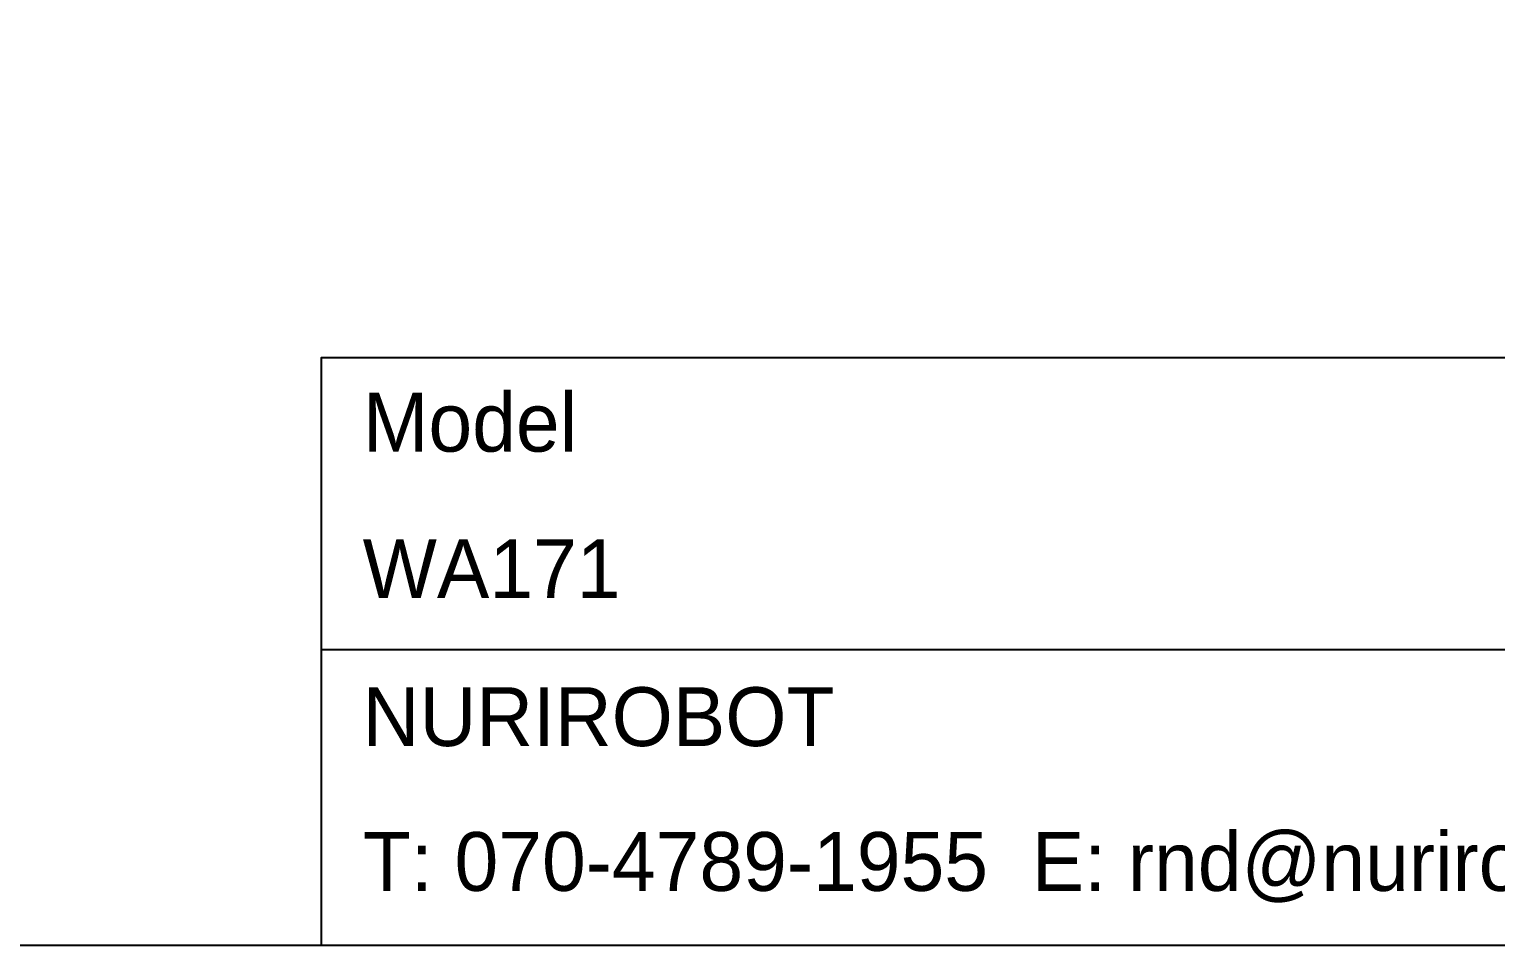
# Model space of a CAD drawing. Header units: millimetres. Extents: x 0 to 594, y 0 to 420.
# Drawn here: x 373.1 to 487.9, y 0 to 71.7 of the extents above; entities that cross this region are included whole.
import ezdxf

# ---------------------------------------------------------------- set-up
doc = ezdxf.new("R2010")
doc.units = ezdxf.units.MM
doc.styles.add('누리로봇 문자스타일_20230829', font='GOTHIC.TTF')

msp = doc.modelspace()

# ---------------------------------------------------------------- linework, layer by layer
at = {"lineweight": -3, "ltscale": 3}
msp.add_line((396, 23.17), (594, 23.17), dxfattribs=at)
msp.add_line((396, 23.17), (594, 23.17), dxfattribs=at)
msp.add_lwpolyline([(0, 420), (594, 420), (594, 0), (0, 0)], close=True)
msp.add_lwpolyline([(396, 0), (396, 46.03), (594, 46.03), (594, 0)], close=True, dxfattribs=at)
msp.add_lwpolyline([(396, 0), (396, 46.03), (594, 46.03), (594, 0)], close=True, dxfattribs=at)

# ---------------------------------------------------------------- texts
at = {"lineweight": -3, "attachment_point": 1, "style": '누리로봇 문자스타일_20230829'}
for s, insert, char_height, width in [('Model', (399.25, 43.26), 4.603, 15.1906), ('WA171', (399.23, 31.8), 4.603, 56.4459), ('NURIROBOT', (399.23, 20.22), 4.603, 57.1107), ('T: 070-4789-1955  E: rnd@nurirobot.com', (399.24, 8.89), 4.6032, 180.3472)]:
    msp.add_mtext(s, dxfattribs=dict(at, insert=insert, char_height=char_height, width=width))

doc.saveas('drawing.dxf')
